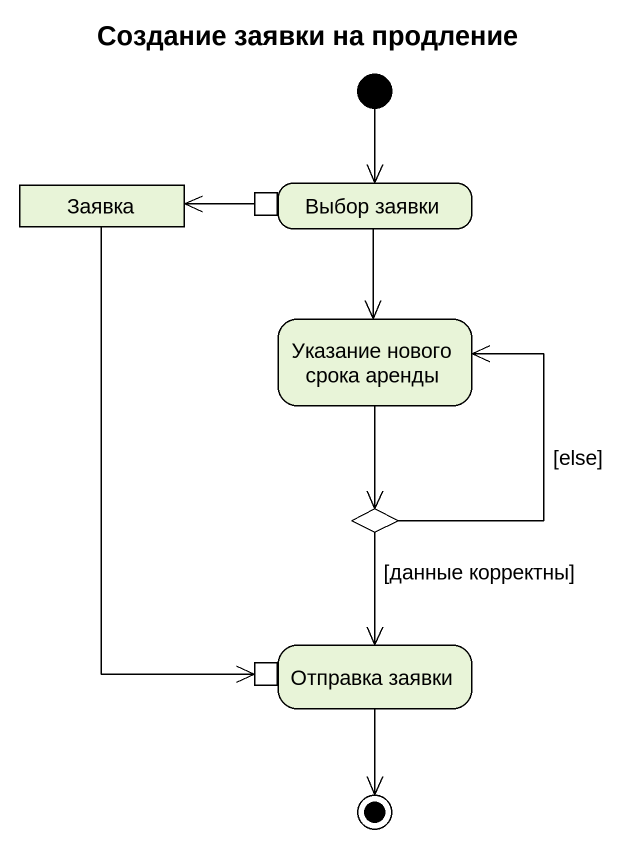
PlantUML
@startuml
title Создание заявки на продление
hide empty description
state Заявка <<object>>
state "Выбор заявки" as Выбор_заявки {
  state pin1 <<outputPin>>
}
state "Указание нового срока аренды" as Указание_нового_срока_аренды
state choice1 <<choice>>
state "Отправка заявки" as Отправка_заявки {
  state pin2 <<inputPin>>
}
[*] --> Выбор_заявки
Заявка --> pin2
pin1 -left-> Заявка
Выбор_заявки --> Указание_нового_срока_аренды
Указание_нового_срока_аренды --> choice1
choice1 -up-> Указание_нового_срока_аренды : [else]
choice1 --> Отправка_заявки : [данные корректны]
Отправка_заявки --> [*]
@enduml
